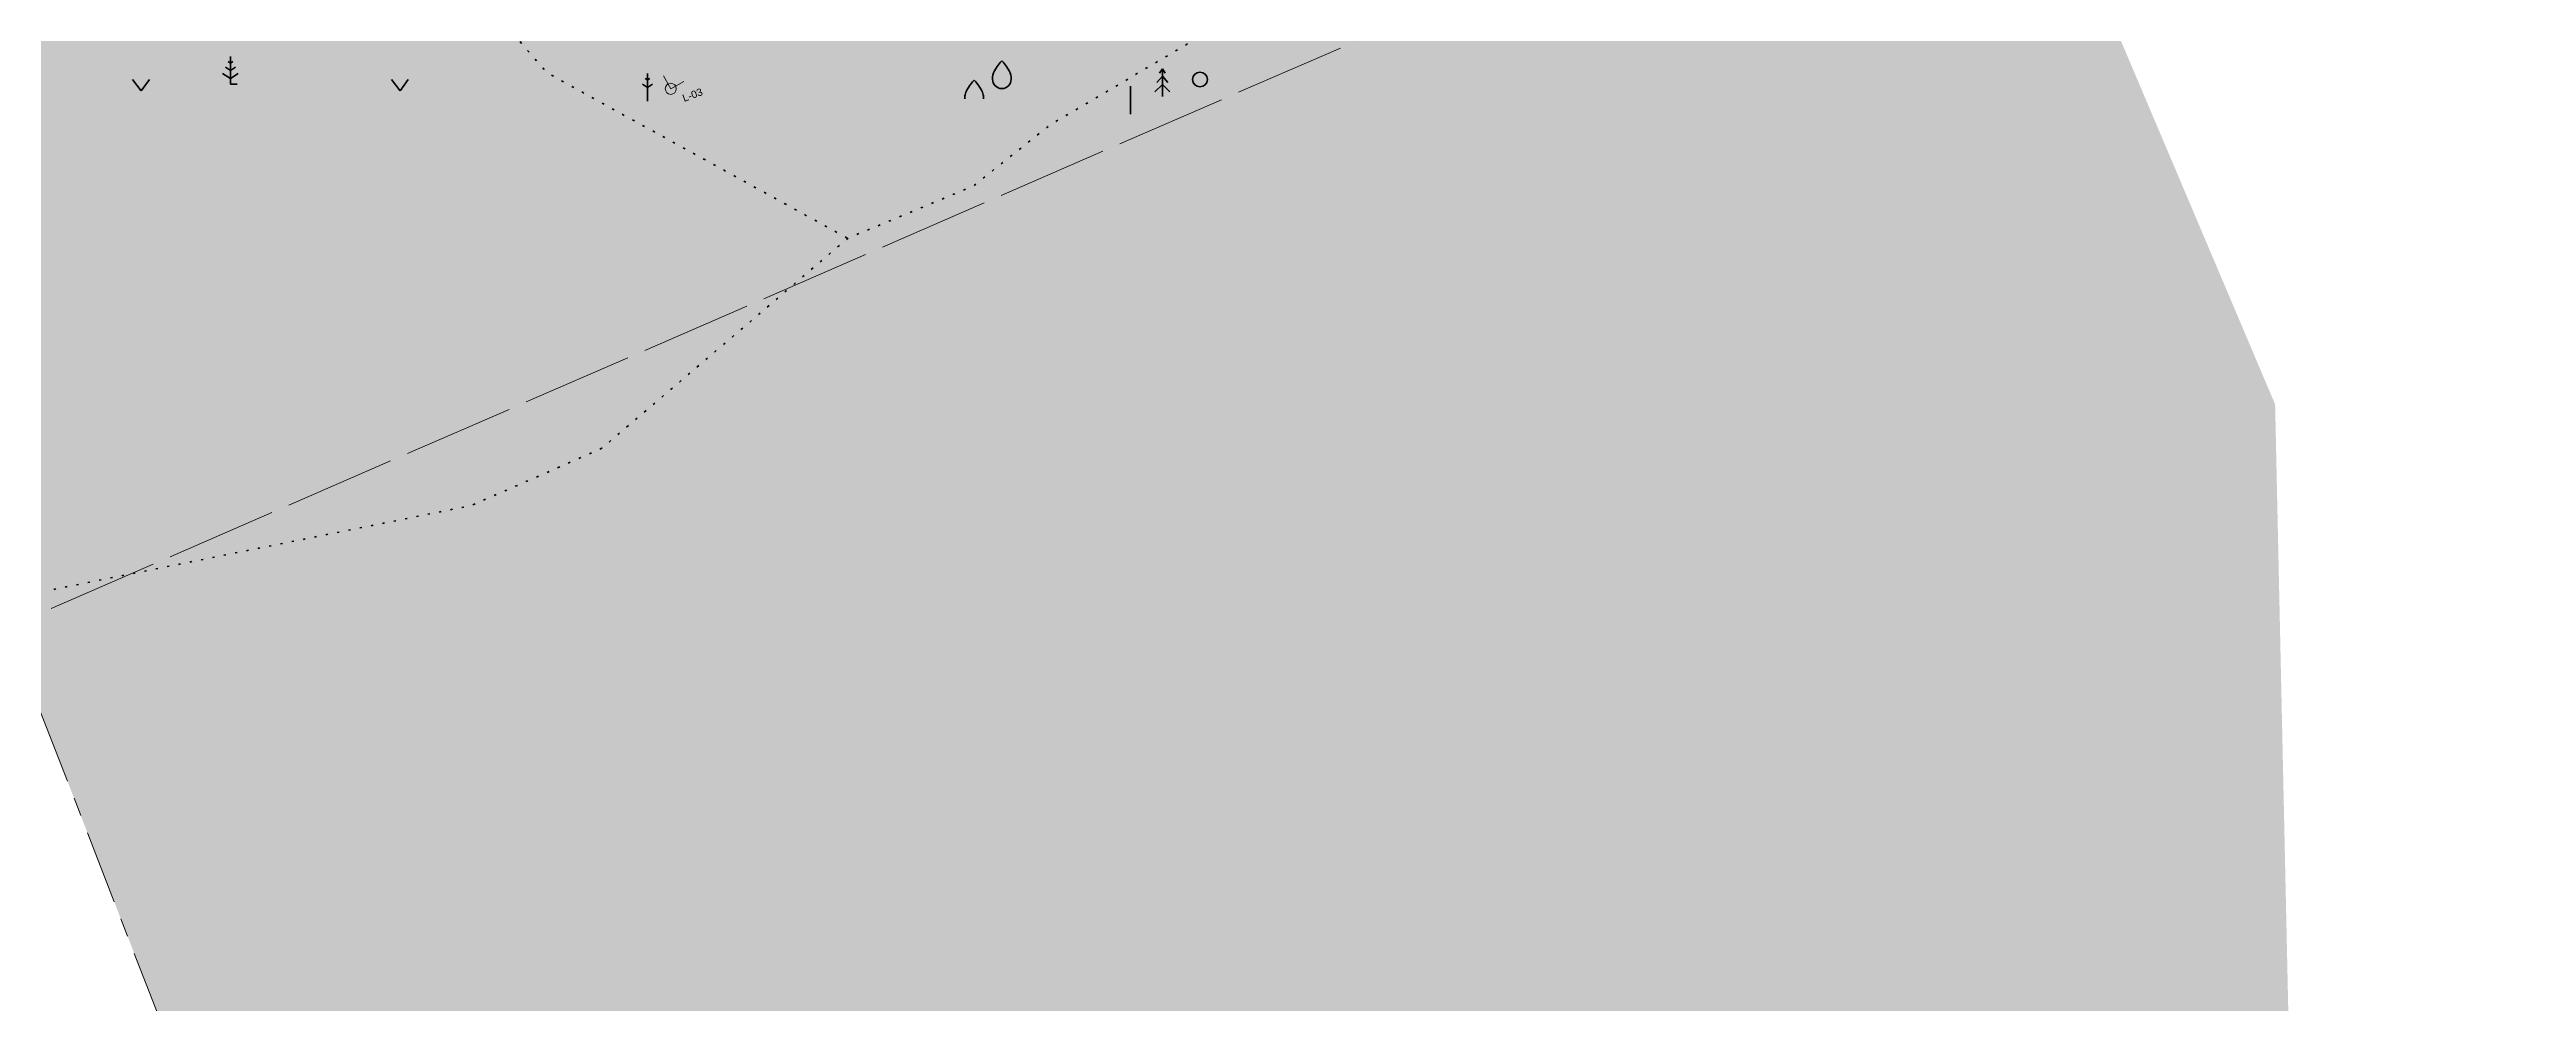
# Model space of a CAD drawing. Header units: millimetres. Extents: x 368386 to 861326, y -331222 to 250838.
# Drawn here: x 727398 to 861326, y -177667 to -126148 of the extents above; entities that cross this region are included whole.
import ezdxf

# ---------------------------------------------------------------- set-up
doc = ezdxf.new("R2010")
doc.units = ezdxf.units.MM
doc.header["$MEASUREMENT"] = 0
for name, pattern in [('KATASTRIPIIR', [7000, 4000, -1000, 1000, -1000]), ('KOLVIK', [625, 125, -500]), ('TOOPIIR', [7000, 6000, -1000])]:
    doc.linetypes.add(name, pattern=pattern)
for name, color, linetype, lineweight, true_color in [('New_       asendi fill_Pen_No__149', 7, 'Continuous', 25, 0x186722), ('New__AR-välisvalgustid_Pen_No__3', 7, 'Continuous', 18, 0xff6600), ('New_MOOTPIIR#1_Pen_No__102', 7, 'Continuous', 13, 0xcccccc), ('New_PIIR#1_Pen_No__102', 7, 'Continuous', 13, 0xcccccc)]:
    doc.layers.add(name, color=color, linetype=linetype, lineweight=lineweight, true_color=true_color)
for name, color, linetype, lineweight in [('New_HALJASTUS#1_Pen_No__7', 7, 'Continuous', 35), ('New_HALJASTUS_Pen_No__7', 7, 'Continuous', 35), ('New_PUU_Pen_No__7', 7, 'Continuous', 35)]:
    doc.layers.add(name, color=color, linetype=linetype, lineweight=lineweight)
doc.styles.add('GENERATED_STYLE_1', font='')
doc.styles.get('GENERATED_STYLE_1').set_extended_font_data('Arial')

msp = doc.modelspace()

# ---------------------------------------------------------------- hatches: boundary and pattern name
at = {"layer": 'New_       asendi fill_Pen_No__149', "linetype": 'Continuous', "lineweight": 0, "true_color": 0x061908}
h = msp.add_hatch(color=98, dxfattribs=at)
h.paths.add_polyline_path([(802345.63, -38322.05), (677945.63, -100972.05), (697685.63, -113562.05), (725141.88, -157386.04), (747105.63, -214022.05), (773035.63, -233162.05), (849485.63, -225922.05), (847735.63, -145332.05)])
h.paths.add_polyline_path([(757638.71, -147399.28, -0.000656412), (757597.25, -147430.15)], flags=0)
h.paths.add_polyline_path([(781623.18, -112523.26, 0.05995559), (781750.4, -112778.31, 0.785166341), (783932.82, -111999.14, 0.05995559), (783869.75, -111721.19, 1)], flags=0)

# ---------------------------------------------------------------- linework, layer by layer
at = {"layer": 'New__AR-välisvalgustid_Pen_No__3', "color": 30, "linetype": 'Continuous', "lineweight": 18, "true_color": 0xff6600}
for q in [(760600.96, -127569.87), (761688.48, -127881.81)]:
    msp.add_line((760988.76, -128269.6), q, dxfattribs=at)
msp.add_circle((760988.76, -128269.6), 300, dxfattribs=at)
at = {"layer": 'New_HALJASTUS#1_Pen_No__7', "color": 7, "linetype": 'Continuous', "lineweight": 35}
for p, q in [((787569.18, -127182.82), (787419.18, -127432.82)), ((787719.18, -127432.82), (787569.18, -127182.82)), ((787569.18, -127182.82), (787569.18, -128682.82)), ((731887.22, -127775.35), (732350.63, -128382.05)), ((732350.63, -128382.05), (732796.21, -127775.35)), ((745887.22, -127775.35), (746350.63, -128382.05)), ((746350.63, -128382.05), (746796.21, -127775.35)), ((785843.62, -128133.64), (785843.62, -129633.64)), ((787569.18, -128032.82), (787169.18, -128432.82)), ((787569.18, -127582.82), (787269.18, -127932.82)), ((787869.18, -127932.82), (787569.18, -127582.82)), ((787969.18, -128432.82), (787569.18, -128032.82))]:
    msp.add_line(p, q, dxfattribs=at)
at = {"layer": 'New_HALJASTUS#1_Pen_No__7', "color": 7, "linetype": 'KOLVIK', "lineweight": 35, "flags": 128}
for points in [[(722446.27, -83718.66), (734340.63, -98472.05), (735935.63, -102207.05), (741969.63, -106416.05), (749529.63, -112950.05), (755707.63, -120876.05), (752645.63, -125497.05), (754284.63, -127398.05), (770554.63, -136355.05)], [(727624.63, -155333.05), (750207.63, -150802.05), (757265.63, -147705.05), (770554.63, -136355.05), (777349.63, -133529.05), (781463.63, -130246.05), (793458.63, -123169.05), (804966.63, -117898.05), (808673.49, -115841.54), (805401.63, -109757.05), (809824.63, -107170.05), (812831.63, -102597.05), (819997.63, -100451.05), (827966.9, -112692.07)]]:
    msp.add_lwpolyline(points, dxfattribs=at)
at = {"layer": 'New_HALJASTUS#1_Pen_No__7', "color": 7, "linetype": 'Continuous', "lineweight": 35}
msp.add_circle((789600.33, -127768.19), 400, dxfattribs=at)
at = {"layer": 'New_HALJASTUS_Pen_No__7', "color": 7, "linetype": 'Continuous', "lineweight": 35}
msp.add_circle((789600.33, -127768.19), 400, dxfattribs=at)
at = {"layer": 'New_MOOTPIIR#1_Pen_No__102', "color": 254, "linetype": 'TOOPIIR', "lineweight": 13, "true_color": 0xcccccc, "flags": 128}
msp.add_lwpolyline([(666023.63, -103201.05), (685304.63, -114770.05), (695822.63, -123885.05), (716500.63, -161142.05), (837208.63, -108675.05), (806252.63, -29932.05)], close=True, dxfattribs=at)
at = {"layer": 'New_PIIR#1_Pen_No__102', "color": 254, "linetype": 'KATASTRIPIIR', "lineweight": 13, "true_color": 0xcccccc, "flags": 128}
msp.add_lwpolyline([(860535.63, -242022.05), (854885.63, -242762.05), (855315.63, -237532.05), (852705.63, -233572.05), (844285.63, -230452.05), (833425.63, -231082.05), (799515.63, -240292.05), (781125.63, -240992.05), (768135.63, -238902.05), (752375.63, -230352.05), (741445.63, -217912.05), (733335.63, -201682.05), (718795.63, -165022.05), (707015.63, -140342.05), (692155.63, -118842.05), (680215.63, -110272.05), (634625.63, -88992.05), (586155.63, -62102.05), (536825.63, -32082.05), (528865.63, -24412.05), (519115.63, -13552.05), (513965.63, -4142.05), (506455.63, 12657.95), (493685.63, 40907.95), (479385.63, 67587.95), (468135.63, 86957.95), (460385.63, 100357.95), (450865.63, 115877.95), (447095.63, 122017.95), (433645.63, 141007.95), (422785.63, 156437.95), (413565.63, 171597.95), (407105.63, 187117.95), (401305.63, 207387.95), (398235.63, 228527.95), (397065.63, 250837.95), (403255.63, 247467.95), (404205.63, 229117.95), (407185.63, 208637.95), (412585.63, 189547.95), (418925.63, 174327.95), (427805.63, 159727.95), (448945.63, 129797.95), (452115.63, 125327.95), (457565.63, 116427.95), (465535.63, 103427.95), (484575.63, 70507.95), (499065.63, 43567.95), (510825.63, 17567.95), (511925.63, 15117.95), (519345.63, -1472.05), (524045.63, -10062.05), (533185.63, -20242.05), (540515.63, -27302.05), (578445.63, -50432.05), (587305.63, -55802.05), (604535.63, -66232.05), (628685.63, -77922.05), (677945.63, -100972.05), (697685.63, -113562.05), (725035.63, -157112.05), (747105.63, -214022.05), (773035.63, -233162.05), (849485.63, -225922.05), (850265.63, -225902.05), (854245.63, -227602.05), (857075.63, -229242.05), (860055.63, -232532.05), (861015.63, -235192.05), (861325.63, -238452.05)], close=True, dxfattribs=at)
at = {"layer": 'New_PUU_Pen_No__7', "color": 7, "linetype": 'Continuous', "lineweight": 35}
for p, q in [((737180.63, -127278.05), (736914.02, -127100.31)), ((737180.63, -126878.05), (737056.21, -126795.11)), ((737180.63, -126528.05), (737180.63, -128028.05)), ((737305.04, -126795.11), (737180.63, -126878.05)), ((737447.24, -127100.31), (737180.63, -127278.05)), ((736756.36, -127438.7), (737180.63, -127721.55)), ((737180.63, -127721.55), (737604.89, -127438.7)), ((737540.63, -128028.05), (737180.63, -128028.05)), ((759730.63, -128192.05), (759464.02, -128014.31)), ((759730.63, -127792.05), (759606.21, -127709.11)), ((759730.63, -127442.05), (759730.63, -128942.05)), ((759855.04, -127709.11), (759730.63, -127792.05)), ((759997.24, -128014.31), (759730.63, -128192.05))]:
    msp.add_line(p, q, dxfattribs=at)
at = {"layer": 'New_PUU_Pen_No__7', "color": 7, "linetype": 'Continuous', "lineweight": 35, "flags": 128}
for points in [[(778389.63, -127757.05), (778389.63, -127607.05), (778399.63, -127542.05), (778434.63, -127412.05), (778494.63, -127292.05), (778639.63, -127057.05), (778799.63, -126852.05), (778889.63, -126757.05)], [(779389.63, -127757.05), (779389.63, -127607.05), (779379.63, -127542.05), (779344.63, -127412.05), (779284.63, -127292.05), (779139.63, -127057.05), (778979.63, -126852.05), (778889.63, -126757.05)], [(776895.63, -128805.05), (776895.63, -128655.05), (776905.63, -128590.05), (776940.63, -128460.05), (777000.63, -128340.05), (777145.63, -128105.05), (777305.63, -127900.05), (777395.63, -127805.05)], [(777895.63, -128805.05), (777895.63, -128655.05), (777885.63, -128590.05), (777850.63, -128460.05), (777790.63, -128340.05), (777645.63, -128105.05), (777485.63, -127900.05), (777395.63, -127805.05)]]:
    msp.add_lwpolyline(points, dxfattribs=at)
at = {"layer": 'New_PUU_Pen_No__7', "color": 7, "linetype": 'Continuous', "lineweight": 35}
msp.add_arc((778889.63, -127757.05), 500, 180, 0, dxfattribs=at)

# ---------------------------------------------------------------- texts
at = {"layer": 'New__AR-välisvalgustid_Pen_No__3', "color": 30, "linetype": 'Continuous', "lineweight": 18, "true_color": 0xff6600, "insert": (762093.39, -128411.75), "char_height": 400, "attachment_point": 2, "rotation": 20.4119721, "style": 'GENERATED_STYLE_1'}
msp.add_mtext('\\A1;{\\pqc;\\fArial|b0|i0|c0|p34;L-0\\fArial|b0|i0|c0|p34;3}', dxfattribs=at)

doc.saveas('drawing.dxf')
